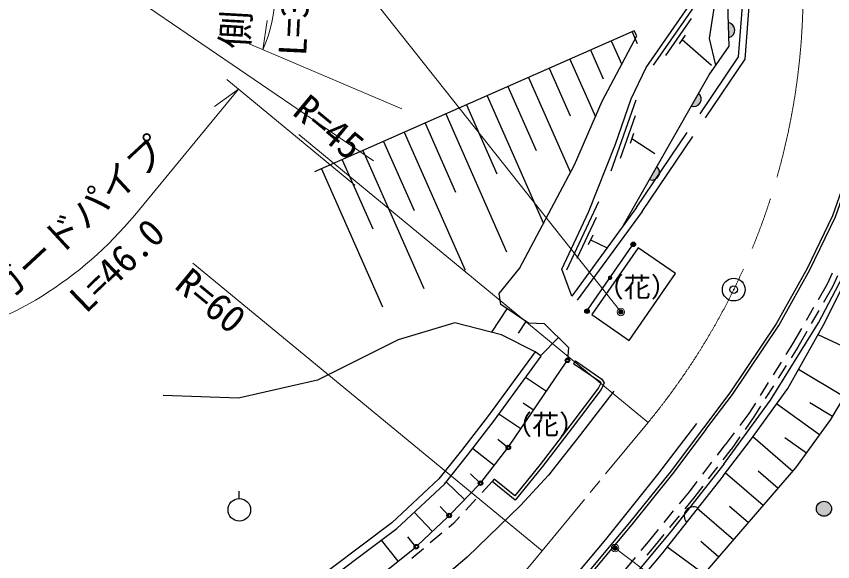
# Model space of a CAD drawing. Units: millimetres, scale not verified. Extents: x 40000 to 680000, y 20000 to 380000.
# Drawn here: x 400416 to 454526, y 276441 to 312589 of the extents above; entities that cross this region are included whole.
import ezdxf
from ezdxf.enums import TextEntityAlignment as Align

# ---------------------------------------------------------------- set-up
doc = ezdxf.new("R2010")
doc.units = ezdxf.units.MM
doc.header["$LTSCALE"] = 1000
doc.header["$PDMODE"] = 32
doc.header["$PDSIZE"] = 500
doc.linetypes.add('CHAIN', pattern=[18.5, 12, -1.5, 3.5, -1.5])
doc.linetypes.add('DASHED', pattern=[7.5, 6, -1.5])
for name, color, linetype, lineweight in [('M-BGD', 7, 'Continuous', 25), ('M-BMK', 2, 'Continuous', 13), ('M-BMK-SRVR', 3, 'Continuous', 25), ('M-STR-HTXT', 7, 'Continuous', 13), ('M-STR-STRC', 7, 'Continuous', 25)]:
    doc.layers.add(name, color=color, linetype=linetype, lineweight=lineweight)
doc.styles.add('ＭＳ ゴシック', font='')
doc.styles.get('ＭＳ ゴシック').set_extended_font_data('MS Gothic')

msp = doc.modelspace()

# ---------------------------------------------------------------- hatches: boundary and pattern name
at = {"layer": 'M-BGD'}
for points in [[(447620, 312175, -0.82183), (447652, 311185)], [(445638, 307492, -0.82183), (445148, 306631)], [(442870, 302626, -0.82183), (442381, 301765)], [(441387, 297347, -1), (441228, 297601, -0.41421), (441435, 297553, -0.41421)], [(439853, 295135, -0.41421), (439646, 295183, -0.41421), (439694, 295389, -1)], [(438319, 292923, -0.41421), (438112, 292971, -0.41421), (438160, 293177, -0.41421), (438367, 293129, -0.41421)], [(453578, 279614, -1), (454318, 280286, -0.41421), (454284, 279580, -0.41421)]]:
    msp.add_hatch(color=256, dxfattribs=at).paths.add_polyline_path(points)

# ---------------------------------------------------------------- linework, layer by layer
for p, q in [((445482, 313444), (442621, 309343)), ((445156, 312452), (443439, 309992)), ((441362, 311630), (420187, 302279)), ((441227, 311570), (441571, 310790)), ((444744, 311337), (444343, 310763)), ((439854, 310964), (440543, 309405)), ((444544, 311050), (446491, 309346)), ((438482, 310358), (439325, 308450)), ((437110, 309752), (438795, 305936)), ((435738, 309146), (437131, 305993)), ((434366, 308540), (437151, 302233)), ((432994, 307934), (434863, 303700)), ((431621, 307328), (435361, 298860)), ((441474, 307042), (439833, 302319)), ((430249, 306723), (432269, 302149)), ((428877, 306117), (432917, 296969)), ((441429, 305999), (440444, 303165)), ((427505, 305511), (429525, 300937)), ((426133, 304905), (430172, 295757)), ((441335, 304815), (441105, 304153)), ((424761, 304299), (426780, 299725)), ((441220, 304484), (442736, 303501)), ((423388, 303693), (427428, 294545)), ((422016, 303087), (424036, 298513)), ((420644, 302481), (424684, 293333)), ((438996, 300288), (436873, 295761)), ((441522, 299922), (437236, 294044)), ((438843, 299255), (437569, 296539)), ((441890, 299663), (437599, 293779)), ((438626, 298086), (438329, 297453)), ((438478, 297769), (439577, 297254)), ((441636, 297246), (438568, 292822)), ((444107, 295533), (441636, 297246)), ((441038, 291109), (444107, 295533)), ((454493, 295558), (454154, 294833)), ((454856, 295389), (454510, 294648)), ((454154, 294833), (453561, 293805)), ((454510, 294648), (453910, 293610)), ((453261, 293286), (452761, 292420)), ((432939, 293200), (431905, 291643)), ((438568, 292822), (441038, 291109)), ((453610, 293090), (453109, 292224)), ((434189, 292371), (433672, 291592)), ((452460, 291900), (451867, 290873)), ((452809, 291705), (452209, 290666)), ((436350, 291292), (435156, 290094)), ((456768, 289966), (453565, 291483)), ((437009, 290636), (436954, 289787)), ((451867, 290873), (451428, 290175)), ((452209, 290666), (451765, 289959)), ((452681, 290792), (452704, 290780)), ((435205, 290058), (434801, 290353)), ((437471, 289745), (437358, 289580)), ((451109, 289667), (450577, 288821)), ((451445, 289451), (450913, 288604)), ((455287, 287360), (452256, 289169)), ((435549, 287719), (434177, 288651)), ((450258, 288313), (449725, 287466)), ((450594, 288096), (450062, 287250)), ((434706, 286478), (434020, 286944)), ((449406, 286958), (448968, 286261)), ((453658, 284844), (450810, 286897)), ((454519, 286072), (453003, 286976)), ((448968, 286261), (448365, 285463)), ((449742, 286742), (449298, 286034)), ((433863, 285238), (432408, 286226)), ((449298, 286034), (448719, 285205)), ((448003, 284984), (447400, 284186)), ((448376, 284712), (447798, 283883)), ((451883, 282427), (449231, 284714)), ((452781, 283627), (451357, 284653)), ((433019, 283997), (432326, 284539)), ((446882, 283508), (447400, 284186)), ((432096, 282815), (430661, 283936)), ((447277, 283201), (447798, 283883)), ((445911, 282236), (446518, 283031)), ((446306, 281929), (446913, 282724)), ((431171, 281634), (430517, 282267)), ((432091, 281920), (431965, 281765)), ((449924, 280155), (447410, 282323)), ((450903, 281291), (449577, 282435)), ((430128, 280556), (428910, 281735)), ((431965, 281765), (431289, 281028)), ((445029, 281081), (445547, 281759)), ((445421, 280771), (445942, 281453)), ((415198, 280624), (415198, 281124)), ((444364, 280267), (445029, 281081)), ((430883, 280586), (430208, 279849)), ((444754, 279953), (445421, 280771)), ((429084, 279480), (428500, 280093)), ((443352, 279028), (443985, 279802)), ((447964, 277883), (445551, 279964)), ((448944, 279019), (447687, 280103)), ((427996, 278446), (426790, 279715)), ((429802, 279406), (429422, 278992)), ((443742, 278714), (444374, 279488)), ((429422, 278992), (429086, 278712)), ((428625, 278327), (427857, 277687)), ((442308, 277749), (442973, 278563)), ((442694, 277432), (443362, 278249)), ((425736, 276478), (424621, 277874)), ((426908, 277414), (426361, 278098)), ((441840, 277185), (442308, 277749)), ((446985, 276747), (445778, 277788)), ((427396, 277303), (426628, 276662)), ((442225, 276866), (442694, 277432)), ((446036, 275587), (443544, 277424)), ((440818, 275954), (441457, 276723))]:
    msp.add_line(p, q, dxfattribs=at)
at = {"layer": 'M-BGD', "linetype": 'DASHED'}
for points in [[(441890, 299663), (448733, 309748), (449121, 314897), (448618, 320655), (446549, 328449), (445071, 331728)], [(441522, 299922), (448294, 309901), (448670, 314895), (448173, 320578), (446123, 328298), (444667, 331529)], [(446774, 309344), (446357, 311129), (446842, 314164), (446036, 320998), (444873, 324643), (442848, 330630)]]:
    msp.add_lwpolyline(points, dxfattribs=at)
at = {"layer": 'M-BGD'}
for points in [[(440661, 298741), (446334, 308716), (447671, 310620), (447349, 320461), (445209, 328124), (443961, 331180)], [(437236, 294044), (436578, 295839), (438344, 299605), (440139, 304114), (441181, 307115), (442159, 309206), (445123, 313453), (442328, 324722), (440405, 329423)], [(437009, 290636), (435435, 292205), (434361, 292256), (432522, 293477), (432430, 294218), (433777, 295873), (437418, 302736), (439242, 306974), (441551, 311288), (441362, 311630)], [(457051, 310278), (456890, 308078), (456398, 305321), (455667, 302624), (454524, 299374), (452834, 295877), (450786, 292209), (447713, 287634), (445970, 285311)], [(446130, 285191), (447876, 287518), (450956, 292104), (453011, 295784), (454709, 299297), (455858, 302565), (456593, 305277), (457089, 308053), (457251, 310263)], [(399705, 243645), (404402, 244468), (415016, 246424), (416984, 247172), (420252, 248750), (423453, 250686), (426245, 252683), (428580, 254575), (431361, 257372), (435665, 262242), (440268, 267763), (446343, 276003), (452089, 282665), (454401, 285875), (456479, 289358), (458298, 293200), (459536, 296729), (460483, 301576), (461640, 305626), (462295, 309604)], [(447268, 282136), (449070, 284492), (451547, 287916), (453906, 292086), (455573, 295425), (457352, 299420), (458413, 303140), (459184, 306132), (459758, 309034)], [(447306, 282898), (450413, 287142), (453595, 292264), (455178, 295310), (456256, 297870), (457718, 302076), (459301, 309136), (460042, 308970)], [(434801, 290353), (432568, 291473), (429476, 292264), (425715, 291155), (420369, 288482), (415140, 287280), (410154, 287451)], [(434801, 290353), (431717, 286128), (429925, 283799), (428425, 281928), (425315, 279020), (419316, 274518), (412341, 269852), (407461, 266779), (403131, 264549), (400323, 263499)], [(400499, 263030), (403334, 264091), (407709, 266345), (412613, 269432), (419605, 274110), (425637, 278636), (428792, 281588), (430319, 283490), (432117, 285828), (435205, 290058)], [(437471, 289745), (439219, 288546), (439386, 288285), (439183, 287858), (437270, 285315), (435301, 282754), (433486, 280525), (431965, 281765)], [(437358, 289580), (439072, 288404), (439158, 288271), (439011, 287963), (437111, 285436), (435145, 282878), (433458, 280806), (432091, 281920)], [(445970, 285312), (443747, 282383), (441058, 279043), (438718, 276222), (437125, 274317), (437278, 274189)], [(446130, 285191), (443905, 282259), (441212, 278916), (438871, 276094), (437278, 274189)], [(447306, 282898), (443817, 278471), (438585, 272195), (434417, 267280), (430231, 262691), (427137, 259735), (424195, 257187), (420763, 254559), (416576, 251916), (412304, 249704), (408451, 248293), (405009, 247379), (401429, 246782), (399411, 246594), (392948, 246375), (388097, 246629), (383095, 247256), (378177, 248105), (367957, 250088), (358637, 251890), (350212, 252812), (350171, 252706)], [(447268, 282136), (443148, 276923), (438937, 271933), (438361, 271249), (434038, 266165), (430683, 262481), (427995, 259872), (425177, 257391), (424486, 256807), (421046, 254142), (416969, 251603), (412670, 249385), (408875, 247952), (406030, 247130)]]:
    msp.add_lwpolyline(points, dxfattribs=at)
for centre, radius in [((415198, 279874), 750), ((453948, 279950), 500)]:
    msp.add_circle(centre, radius, dxfattribs=at)
for centre, radius, start, end in [((447538, 311677), 505, 283.0452, 80.7034), ((445308, 307110), 505, 251.5439, 49.2021), ((442541, 302244), 505, 251.5439, 49.2021), ((445294, 279462), 610, 62.0696, 221.2919)]:
    msp.add_arc(centre, radius, start, end, dxfattribs=at)
at = {"layer": 'M-BMK'}
for p, q in [((442290, 285668), (439479, 282258)), ((439098, 281795), (438462, 281023)), ((438080, 280560), (435270, 277150))]:
    msp.add_line(p, q, dxfattribs=at)
at = {"layer": 'M-BMK', "linetype": 'CHAIN'}
msp.add_arc((407565, 314288), 45000, 320.5049, 25.0466, dxfattribs=at)
at = {"layer": 'M-BMK'}
msp.add_arc((388969, 315311), 60000, 262.93468, 320.50496, dxfattribs=at)
at = {"layer": 'M-BMK-SRVR'}
msp.add_circle((447967, 294474), 750, dxfattribs=at)
msp.add_point((447967, 294474), dxfattribs=at)
at = {"layer": 'M-STR-HTXT'}
for p, q in [((440485, 292997), (417800, 321648)), ((424081, 303010), (406739, 314852)), ((416764, 310368), (417049, 312312)), ((425964, 306449), (415844, 310760)), ((422861, 301402), (414373, 308398)), ((415144, 307762), (408261, 299410)), ((415144, 307762), (413550, 306614)), ((442290, 285668), (419140, 304748)), ((435270, 277150), (412119, 296230)), ((440106, 277338), (445853, 273007))]:
    msp.add_line(p, q, dxfattribs=at)
for centre, radius in [((440485, 292997), 150), ((440485, 292997), 120), ((440485, 292997), 90), ((440485, 292997), 60), ((440485, 292997), 30), ((440485, 292997), 20), ((440106, 277338), 150), ((440106, 277338), 120), ((440106, 277338), 90), ((440106, 277338), 60), ((440106, 277338), 30), ((440106, 277338), 20)]:
    msp.add_circle(centre, radius, dxfattribs=at)
for centre, radius, start, end in [((407565, 314288), 10000, 336.9213, 20.6972), ((388969, 315311), 25000, 282.963, 320.505)]:
    msp.add_arc(centre, radius, start, end, dxfattribs=at)
for p in [(440485, 292997), (440106, 277338)]:
    msp.add_point(p, dxfattribs=at)
at = {"layer": 'M-STR-STRC'}
for p, q in [((438325, 293173), (441222, 297351)), ((433111, 284131), (436870, 289662)), ((431273, 281762), (432934, 283889)), ((429211, 279609), (431076, 281536)), ((427039, 277536), (428998, 279398)), ((424726, 275672), (426813, 277339))]:
    msp.add_line(p, q, dxfattribs=at)
for points in [[(440012, 287746), (437806, 284867), (435687, 282173), (433843, 280168), (430305, 276748), (426326, 273364), (421685, 269862), (417608, 267195), (413454, 264921), (408804, 262929), (404092, 261354), (399084, 260208), (393887, 259500), (389375, 259289), (384567, 259505), (373354, 260590), (361333, 261779), (351362, 262782), (342325, 263684), (339091, 264050), (324488, 265859), (317196, 266758)], [(399617, 253202), (403300, 253976), (406536, 254793), (409404, 255705), (413591, 257328), (417189, 258965), (421377, 261320), (423988, 262971), (426406, 264651), (430118, 267652), (432296, 269711), (434363, 271922), (436736, 274627), (439496, 277913), (442932, 282229), (445528, 285597)]]:
    msp.add_lwpolyline(points, dxfattribs=at)
for centre, radius in [((441308, 297474), 150), ((441308, 297474), 120), ((441308, 297474), 100), ((438239, 293050), 150), ((438239, 293050), 120), ((438239, 293050), 100), ((436954, 289787), 150), ((436954, 289787), 120), ((436954, 289787), 100), ((433026, 284007), 150), ((433026, 284007), 120), ((433026, 284007), 100), ((431180, 281644), 150), ((431180, 281644), 120), ((431180, 281644), 100), ((429107, 279502), 150), ((429107, 279502), 120), ((429107, 279502), 100), ((426930, 277432), 150), ((426930, 277432), 120), ((426930, 277432), 100)]:
    msp.add_circle(centre, radius, dxfattribs=at)

# ---------------------------------------------------------------- texts
at = {"layer": 'M-BGD', "style": 'ＭＳ ゴシック'}
for p in [(438872, 293588), (432797, 284471)]:
    msp.add_text('（花）', height=1320, dxfattribs=at).set_placement(p, align=Align.BOTTOM_LEFT)
at = {"layer": 'M-STR-HTXT', "style": 'ＭＳ ゴシック'}
for s, rotation, p in [('側\u3000溝', 86.769, (416541, 314111)), ('ガードパイプ', 42.832, (405390, 297966))]:
    msp.add_text(s, height=1833, rotation=rotation, dxfattribs=at).set_placement(p, align=Align.BOTTOM_CENTER)
for s, rotation, p in [('L=34.0', 87.207, (417978, 313752)), ('L=46.0', 43.992, (406451, 296747))]:
    msp.add_text(s, height=1833, rotation=rotation, dxfattribs=at).set_placement(p, align=Align.TOP_CENTER)
msp.add_text('R=45', height=1833, rotation=320.505, dxfattribs=at).set_placement((418282, 305701), align=Align.BOTTOM_LEFT)
msp.add_text('R=60', height=1833, rotation=320.505, dxfattribs=at).set_placement((411978, 296037), align=Align.TOP_LEFT)

doc.saveas('drawing.dxf')
